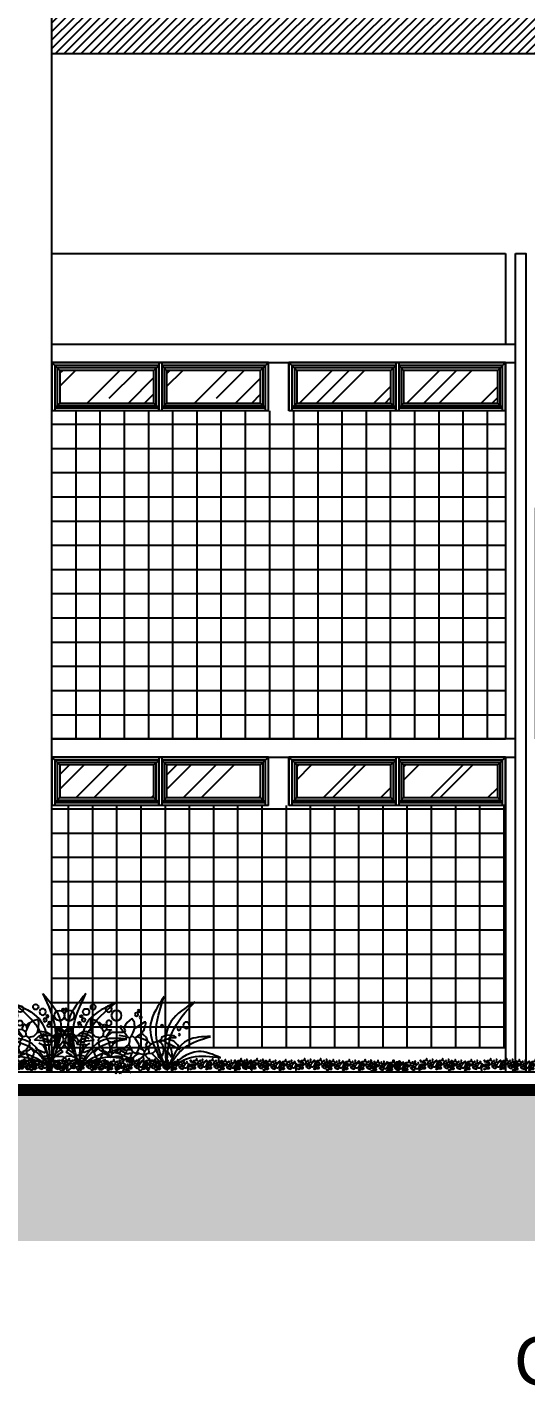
# Model space of a CAD drawing. Header units: metres. Extents: x 2440 to 5689, y 77 to 398.
# Drawn here: x 3788.23 to 3792.35, y 176.79 to 188.01 of the extents above; entities that cross this region are included whole.
import ezdxf

# ---------------------------------------------------------------- set-up
doc = ezdxf.new("R2010")
doc.units = ezdxf.units.M
doc.header["$LTSCALE"] = 7
doc.header["$MEASUREMENT"] = 0
for name, color, linetype in [('HACHURA', 251, 'Continuous'), ('HACHURA PISOS', 250, 'Continuous'), ('PENA 0.2', 2, 'Continuous'), ('PENA 01', 1, 'Continuous'), ('PENA 02', 2, 'Continuous'), ('PENA 03', 3, 'Continuous'), ('PENA 06', 6, 'Continuous'), ('VEG_PLANTAS', 94, 'Continuous'), ('VEGETACAO', 84, 'Continuous')]:
    doc.layers.add(name, color=color, linetype=linetype)
doc.layers.add('PENA 04', color=4, linetype='Continuous', lineweight=25)
doc.styles.add('Luana', font='arial.ttf')

# ---------------------------------------------------------------- blocks, each defined once
blk = doc.blocks.new('cacho6')
for centre, radius in [((-0.4162314897766209, 0.2422481668974825), 0.018353002582938), ((-0.3253869985356631, 0.2837365421311855), 0.0155581419045886), ((-0.2553069579882532, 0.2603993304662548), 0.0103822299248157), ((-0.1592713517848807, 0.3096667754603004), 0.0082006619767601), ((-0.0424712857318923, 0.2215039792806355), 0.0116054156875608), ((0.0146309651204746, 0.2526202607059105), 0.0183358022910445), ((0.1277052912489012, 0.2837365421309226), 0.0155581419045886), ((0.197785331796311, 0.2603993304659902), 0.0103822299248157), ((0.2938209379996834, 0.3096667754600357), 0.0082006619767601), ((0.4106210040526719, 0.2215039792803708), 0.0116054156875608), ((0.4677232549050388, 0.2526202607056458), 0.0183358022910445)]:
    blk.add_circle(centre, radius)
blk.add_arc((0.0368608000079434, 0.2422481668972178), 0.018353002582938, 202.9972204517854, 106.9767355820522)
for points, knots in [([(0, 0), (0.0168866115852637, 0.0129986778744744), (0.0487822139055965, 0.0389975826048446), (-0.0348721634708511, 0.0094002811660534), (-0.0423037393430548, 0.0945211168862947), (-0.0622960062190003, 0.0178862296488571), (-0.1764361591630603, 0.07331009418915), (-0.0405341420246117, 0.0710347041745649), (0.0784166213317121, 0.1167524509603481), (-0.0488515351239869, 0.0777765045061667), (0.0272239206148726, 0.2140740318109557), (-0.0667766707535122, 0.0680650442400808), (-0.0757106310377651, 0.2553915126321051), (-0.1038089232166186, 0.0707165699342998), (-0.1610390547265439, 0.2146285296095876), (0.0421737746973463, 0.2566836193728701), (-0.2970566023272596, 0.3037150450867507), (-0.125540831028971, 0.1125482674422749), (-0.2282824235411311, 0.2099274555710107), (-0.3212696669170469, 0.0939032807642519), (-0.1294788074087165, 0.1219606013547061), (-0.3501784961230925, -0.0046334894679667), (-0.3104480048872489, 0.1421474320336333), (-0.2526543876659986, 0.2297172060601529), (-0.4529463456651542, 0.2302710205234977), (-0.2719371325075599, 0.1279642726088586), (-0.4055539254846821, 0.0645002587488755), (-0.4478840796213321, 0.1295191552484312), (-0.4633377620424, 0.2183871557367745), (-0.5219578574532023, 0.1325064498414825), (-0.4277693066027127, 0.0909797677271431), (-0.4436301057888841, 0.0307177892529378), (-0.4530922897845642, 2.558e-13)], [0.0119653373187085, 0.0119653373187085, 0.0119653373187085, 0.0119653373187085, 0.0826093972063695, 0.1695586416530286, 0.2430435373258136, 0.2994075536037553, 0.4003944734615301, 0.5947086107148307, 0.690457771005494, 0.7856281890927757, 0.8915804121933081, 1.001822525838758, 1.123847518083621, 1.25155969898691, 1.356811214961988, 1.528140780572524, 1.78369963763388, 1.951889237564539, 2.052489614086571, 2.190103623799917, 2.31820733469182, 2.515510428153343, 2.701394114339793, 2.792269043503961, 2.948062415445121, 3.123128639304652, 3.249217463897882, 3.402203775967889, 3.477690971567545, 3.561629637085665, 3.701910996068317, 3.843182048075233, 3.843182048075233, 3.843182048075233, 3.843182048075233]), ([(0.4530922897845642, -2.647e-13), (0.4699789013698421, 0.0129986778742097), (0.5018745036901607, 0.0389975826045799), (0.4182201263137131, 0.0094002811657905), (0.4107885504415095, 0.0945211168860318), (0.3907962835655638, 0.0178862296485924), (0.2766561306215038, 0.0733100941888854), (0.4125581477599525, 0.0710347041743003), (0.5315089111162763, 0.1167524509600835), (0.4042407546605773, 0.07777650450590201), (0.4803162103994368, 0.2140740318106911), (0.3863156190310519, 0.0680650442398161), (0.3773816587467991, 0.2553915126318405), (0.3492833665679456, 0.0707165699340351), (0.2920532350580345, 0.2146285296093229), (0.4952660644819105, 0.2566836193726072), (0.1560356874573046, 0.3037150450864861), (0.3275514587555932, 0.112548267442012), (0.224809866243433, 0.209927455570746), (0.1318226228675172, 0.0939032807639873), (0.3236134823758476, 0.1219606013544414), (0.1029137936614717, -0.0046334894682314), (0.1426442848973153, 0.1421474320333687), (0.2004379021185656, 0.2297172060598882), (0.00014594411941, 0.230271020523233), (0.1811551572770185, 0.1279642726085939), (0.0475383642998821, 0.0645002587486108), (0.0052082101632323, 0.1295191552481665), (-0.0102454722578358, 0.2183871557365116), (-0.0502522251448454, 0.1597757161877062), (-0.0418230451557662, 0.1356404588979441), (-0.0368148217828122, 0.1280344641553253)], [0.0119653373187085, 0.0119653373187085, 0.0119653373187085, 0.0119653373187085, 0.0826093972063695, 0.1695586416530286, 0.2430435373258136, 0.2994075536037553, 0.4003944734615301, 0.5947086107148307, 0.690457771005494, 0.7856281890927757, 0.8915804121933081, 1.001822525838758, 1.123847518083621, 1.25155969898691, 1.356811214961988, 1.528140780572524, 1.78369963763388, 1.951889237564539, 2.052489614086571, 2.190103623799917, 2.31820733469182, 2.515510428153343, 2.701394114339793, 2.792269043503961, 2.948062415445121, 3.123128639304652, 3.249217463897882, 3.402203775967889, 3.477690971567545, 3.561629637085665, 3.606746477732273, 3.606746477732273, 3.606746477732273, 3.606746477732273]), ([(-0.0006372206962766, 0.0894061299759734), (0.0007318930238682, 0.0876653252858582), (0.0135092958937975, 0.0697082208195514), (0.0121825592891156, 0.0472412135392375), (0.0071939991802452, 0.0257806806731331)], [3.690803195293475, 3.690803195293475, 3.690803195293475, 3.690803195293475, 3.701910996068317, 3.803253898670838, 3.803253898670838, 3.803253898670838, 3.803253898670838])]:
    blk.add_open_spline(points, degree=3, knots=knots)
blk = doc.blocks.new('planta')
for p, q in [((-21.19632055955041, 22.70490795504384), (-20.41484937859599, 22.70490795504384)), ((-21.15038569525013, 22.05304002026363), (-21.19632055955041, 22.70490795504384)), ((-20.41484937859599, 22.70490795504384), (-15.53370315300626, 19.58105892264576)), ((-15.14296756252904, 19.38599867790941), (-14.87354355905031, 22.52273798175495)), ((-14.87354355905031, 22.52273798175495), (-13.34916705377275, 24.87121802570354)), ((-13.34916705377275, 24.87121802570354), (-10.92809776866222, 22.61667513317621)), ((-10.92809776866222, 22.61667513317621), (-9.852068873739654, 21.20759101221025)), ((4.943348568680921, 22.33485879715842), (6.647063629925072, 23.65000820758011)), ((6.647063629925072, 23.65000820758011), (9.1578009725804, 24.49545965651049)), ((9.1578009725804, 24.49545965651049), (9.426810026968793, 22.61667513317621)), ((9.426810026968793, 22.61667513317621), (9.2474714710022, 19.23486689657771)), ((-36.32019217486565, 15.40488191101435), (-37.89411848328343, 14.05580431026511)), ((-32.88617602007176, 15.85457444459744), (-36.32019217486565, 15.40488191101435)), ((-29.92108895051357, 14.61206065200071), (-32.88617602007176, 15.85457444459744)), ((-21.50906280718332, 14.25609047266272), (-19.80534774593917, 15.75911662680394)), ((-20.97104713928354, 20.92577223531546), (-21.15038569525013, 22.05304002026363)), ((-20.41525700505532, 19.97179451312298), (-20.97104713928354, 20.92577223531546)), ((-20.41525700505532, 19.97179451312298), (-19.82944652457973, 18.01870481209437)), ((-19.82944652457973, 18.01870481209437), (-18.46275311450719, 16.26128801592962)), ((-19.80534774593917, 15.75911662680394), (-18.46275311450719, 16.26128801592962)), ((-18.46275311450719, 16.26128801592962), (-16.51024922395906, 15.08966949585545)), ((-16.51024922395906, 15.08966949585545), (-16.51024922395906, 14.89457996059507)), ((-15.53370315300626, 19.58105892264576), (-15.14296756252904, 19.38599867790941)), ((-14.15618933518393, 17.07426603722564), (-15.14296756252904, 19.38599867790941)), ((-12.99537657759753, 14.89457996059507), (-14.15618933518393, 17.07426603722564)), ((-9.284855435142166, 17.23781944162042), (-10.84720954569355, 15.08966949585545)), ((-10.84720954569355, 15.08966949585545), (-10.65213465569518, 14.6995050705967)), ((-10.65213465569518, 14.6995050705967), (-6.355805473641232, 15.48040508633267)), ((-9.852068873739654, 21.20759101221025), (-9.089780545143796, 19.58105892264576)), ((-9.089780545143796, 19.58105892264576), (-9.67559102561938, 18.01870481209437)), ((-9.67559102561938, 18.01870481209437), (-9.284855435142166, 17.23781944162042)), ((-9.284855435142166, 17.23781944162042), (-9.089780545143796, 17.23781944162042)), ((-9.089780545143796, 19.58105892264576), (-7.332349103717035, 20.75267988359694)), ((-6.746541064118449, 20.16688404838336), (-9.089780545143796, 17.23781944162042)), ((-9.089780545143796, 17.23781944162042), (-8.894705655145426, 17.23781944162042)), ((-2.568015928811136, 17.23781944162042), (-8.894705655145426, 17.23781944162042)), ((-7.332349103717035, 20.75267988359694), (-6.746541064118449, 20.16688404838336)), ((0.4782522689559587, 14.6995050705967), (-2.568001283549125, 17.23781455986641)), ((-1.864987212069387, 18.60452749695497), (-2.450795251667972, 18.80017599304881)), ((0.4782522689559587, 18.80017599304881), (-1.864987212069387, 18.60452749695497)), ((-1.864987212069387, 18.60452749695497), (0.8098576140601708, 14.59427398128727)), ((1.454812985170775, 21.72923815893475), (0.4782522689559587, 19.58105892264576)), ((0.4782522689559587, 19.58105892264576), (0.4782522689559587, 18.80017599304881)), ((0.4782522689559587, 18.80017599304881), (2.235695914767729, 17.4329089768808)), ((2.626431505244946, 15.08966949585545), (0.8098649366911768, 14.59427886304127)), ((2.626431505244946, 20.94776697798031), (1.454812985170775, 21.72923815893475)), ((3.212241985720532, 19.19032333216855), (2.235695914767729, 17.4329089768808)), ((2.235695914767729, 17.4329089768808), (2.626431505244946, 15.08966949585545)), ((2.626431505244946, 20.94776697798031), (4.188788056673335, 22.31503399414833)), ((2.626431505244946, 20.94776697798031), (2.821506395243317, 19.58105892264576)), ((3.993127356194488, 14.30876948011948), (2.626431505244946, 15.08966949585545)), ((2.821506395243317, 19.58105892264576), (3.212241985720532, 19.19032333216855)), ((3.212241985720532, 19.19032333216855), (4.943348568680921, 22.33485879715842)), ((4.188788056673335, 22.31503399414833), (4.969670986270293, 22.31503399414833)), ((8.679618522630191, 16.8470838511432), (6.727102427697051, 14.89457996059507)), ((7.29108414514392, 12.79522070522272), (9.634797156307647, 15.1256943995277)), ((9.2474714710022, 19.23486689657771), (8.679618522630191, 16.8470838511432)), ((11.41359359413275, 17.62855503209763), (8.679618522630191, 16.8470838511432)), ((8.679618522630191, 16.8470838511432), (8.679618522630191, 17.04275919688406)), ((9.634797156307647, 15.1256943995277), (12.25657975729112, 16.33254697912548)), ((11.41359359413275, 17.62855503209763), (13.82060098683487, 17.26214522182217)), ((12.19447896460671, 15.08966949585545), (11.60865627974611, 14.89457996059507)), ((16.29513524179681, 15.48040508633267), (12.19447896460671, 15.08966949585545)), ((12.25657975729112, 16.33254697912548), (13.48802173180687, 16.20769856135112)), ((13.82060098683487, 17.26214522182217), (15.70365216316861, 16.134874995997)), ((15.70365216316861, 16.134874995997), (16.29513524179681, 15.48040508633267)), ((16.29513524179681, 15.48040508633267), (16.8809579266574, 15.28531555107229)), ((19.14016045338152, 16.35005538986069), (17.38271680756975, 14.98275908316866)), ((17.38271680756975, 14.98275908316866), (17.38271680756975, 14.00680126357333)), ((22.06919576962045, 16.54513027985906), (19.14016045338152, 16.35005538986069)), ((20.73117534169018, 19.43843603854297), (19.33580650859836, 19.08344221000577)), ((19.33580650859836, 19.08344221000577), (22.06919576962045, 16.93586587033628)), ((22.34522234538954, 19.06268011022692), (20.73117534169018, 19.43843603854297)), ((22.06919576962045, 16.93586587033628), (22.06919576962045, 16.54513027985906)), ((22.06919576962045, 16.54513027985906), (22.85066695057488, 15.37349467364587)), ((23.43648963543547, 17.9118236899316), (22.34522234538954, 19.06268011022692)), ((22.85066695057488, 15.37349467364587), (22.65501845448104, 14.78768419317029)), ((24.21737500590944, 15.76423026412309), (22.85066695057488, 15.37349467364587)), ((24.02228547064905, 17.13093831945764), (23.43648963543547, 17.9118236899316)), ((24.99825793550639, 17.9118236899316), (24.02228547064905, 17.13093831945764)), ((24.02228547064905, 17.13093831945764), (24.21737500590944, 15.76423026412309)), ((24.21737500590944, 15.76423026412309), (27.34149985740873, 15.76423026412309)), ((25.93198858296742, 18.87480092563039), (24.99825793550639, 17.9118236899316)), ((27.008019918767, 18.96874051792866), (25.93198858296742, 18.87480092563039)), ((28.12299788801019, 18.49770251496324), (27.008019918767, 18.96874051792866)), ((28.12299788801019, 18.49770251496324), (27.14641032214836, 16.15439468938185)), ((27.14641032214836, 16.15439468938185), (27.34149985740873, 15.76423026412309)), ((29.60842531896713, 14.9293575761193), (27.34149985740873, 15.76423026412309)), ((-34.08456119734966, 10.79391147901997), (-39.89048249268017, 7.774942049643034)), ((-38.5753770180445, 10.40317588854275), (-39.89048249268017, 7.774942049643034)), ((-38.60953709168724, 10.30836734403178), (-36.4632763847218, 12.25703417593279)), ((-37.83211532567909, 14.11369459012111), (-33.88890049687081, 14.11369459012111)), ((-36.4632763847218, 12.25703417593279), (-33.10801512639686, 13.33222585004368)), ((-35.03243672703719, 7.6102121425333), (-35.46168691572867, 5.361747033740894)), ((-33.69382560687244, 10.40317588854275), (-35.03243672703719, 7.6102121425333)), ((-33.69382560687244, 10.40317588854275), (-34.08456119734966, 10.79391147901997)), ((-33.88890049687081, 14.11369459012111), (-33.10801512639686, 13.33222585004368)), ((-30.95985053536988, 12.55134047956973), (-33.69382560687244, 10.40317588854275)), ((-33.45851285949641, 6.111235403338362), (-30.8829995229625, 7.910005537670683)), ((-33.10801512639686, 13.33222585004368), (-31.54566101584547, 13.13715096004531)), ((-31.54566101584547, 13.13715096004531), (-30.95985053536988, 12.55134047956973)), ((-30.95985053536988, 12.55134047956973), (-29.98389027489756, 12.55134047956973)), ((-30.8829995229625, 7.910005537670683), (-30.56270520188547, 9.859485181613358)), ((-30.8829995229625, 7.910005537670683), (-30.73991775398333, 5.961338705769668)), ((-30.56270520188547, 9.859485181613358), (-29.23560037590806, 11.81341942608465)), ((-29.59315468442034, 13.13715096004531), (-29.98389027489756, 12.55134047956973)), ((-29.20241909394312, 11.77045510909577), (-29.98389027489756, 12.55134047956973)), ((-29.92107430525156, 14.6120460067387), (-29.59315468442034, 13.13715096004531)), ((-28.33890759607509, 12.30190237698322), (-29.63014373450838, 13.20371855764336)), ((-28.20940442585795, 12.26695878182285), (-29.20241909394312, 11.77045510909577)), ((-28.55265763601562, 3.156961418898952), (-27.05482810901162, 7.864861517519033)), ((-25.97164256271924, 11.66311754293362), (-28.33890759607509, 12.30190237698322)), ((-27.05482810901162, 7.864861517519033), (-24.90666351798464, 5.716682281230046)), ((-24.90666351798464, 11.18464706949718), (-25.97164256271924, 11.66311754293362)), ((-23.93011744703183, 10.59883658902159), (-24.90666351798464, 11.18464706949718)), ((-22.17268600560508, 12.35626558957136), (-23.93011744703183, 10.59883658902159)), ((-23.93011744703183, 10.59883658902159), (-22.95415718655951, 9.427215628070423)), ((-21.39180307600813, 9.427215628070423), (-22.95415718655951, 9.427215628070423)), ((-22.95415718655951, 9.427215628070423), (-22.56342159608229, 8.25559710799625)), ((-22.56342159608229, 8.25559710799625), (-22.75849648608067, 5.716682281230046)), ((-21.86773991911651, 8.15004626379956), (-22.56342159608229, 8.25559710799625)), ((-22.17268600560508, 12.16060488909251), (-21.50906280718332, 14.25609047266272)), ((-22.17268600560508, 12.35626558957136), (-22.17268600560508, 12.16060488909251)), ((-22.17268600560508, 12.16060488909251), (-21.00106748553091, 10.01302610854601)), ((-21.00106748553091, 12.94207607004694), (-21.97761355648372, 12.55134047956973)), ((-21.06071763770533, 7.586411150886974), (-21.86773991911651, 8.15004626379956)), ((-21.00106748553091, 10.01302610854601), (-21.39180307600813, 9.427215628070423)), ((-20.41525700505532, 6.693225911305847), (-21.06071763770533, 7.586411150886974)), ((-16.51024922395906, 14.89457996059507), (-21.00106748553091, 12.94207607004694)), ((-17.48620704355439, 8.64574444711599), (-19.63437407545836, 7.474125927041818)), ((-17.09605970443465, 10.79391147901997), (-17.48620704355439, 8.64574444711599)), ((-17.48620704355439, 8.64574444711599), (-16.11951363348184, 6.302490320828632)), ((-15.14296756252904, 13.91803388964226), (-17.09605970443465, 10.79391147901997)), ((-16.51024922395906, 14.89457996059507), (-15.14296756252904, 13.91803388964226)), ((-15.14296756252904, 13.91803388964226), (-14.33552789115053, 14.63184884185577)), ((-14.33552789115053, 14.63184884185577), (-12.99537657759753, 14.89457996059507)), ((-12.79971343624168, 8.45067199799462), (-13.1904490267189, 7.474125927041818)), ((-12.99537657759753, 14.89457996059507), (-12.2139053966431, 14.11369459012111)), ((-12.40956609712194, 9.036480037593208), (-12.79971343624168, 8.45067199799462)), ((-11.82375561664636, 10.40317588854275), (-12.40956609712194, 9.036480037593208)), ((-11.82375561664636, 14.50384437011785), (-12.2139053966431, 14.11369459012111)), ((-12.2139053966431, 14.11369459012111), (-12.2139053966431, 12.16060488909251)), ((-12.2139053966431, 12.16060488909251), (-11.82375561664636, 10.79391147901997)), ((-10.84720954569355, 14.50384437011785), (-11.82375561664636, 14.50384437011785)), ((-11.82375561664636, 10.79391147901997), (-11.82375561664636, 10.40317588854275)), ((-11.82375561664636, 10.40317588854275), (-8.69904495466658, 8.25559710799625)), ((-10.65213465569518, 14.6995050705967), (-10.84720954569355, 14.50384437011785)), ((-10.30041404321764, 13.88033454434666), (-10.84720954569355, 14.50384437011785)), ((-8.894705655145426, 8.059936407517405), (-10.45647395521634, 7.083961501783065)), ((-8.955376093906676, 13.12882024683755), (-10.30041404321764, 13.88033454434666)), ((-7.527423993715405, 12.94207607004694), (-8.955376093906676, 13.12882024683755)), ((-8.69904495466658, 8.25559710799625), (-8.894705655145426, 8.059936407517405)), ((-8.894705655145426, 8.059936407517405), (-8.69904495466658, 7.083961501783065)), ((-8.69904495466658, 8.25559710799625), (-7.527423993715405, 7.864861517519033)), ((-7.527423993715405, 12.94207607004694), (-5.379845213168905, 12.16060488909251)), ((-7.527423993715405, 7.864861517519033), (-7.137276654595666, 7.279036391781435)), ((-7.527423993715405, 7.864861517519033), (-6.746541064118449, 7.864861517519033)), ((-6.746541064118449, 7.864861517519033), (-7.137276654595666, 7.279036391781435)), ((-6.746541064118449, 7.864861517519033), (-5.965655693644492, 7.669771982258652)), ((-5.965655693644492, 7.669771982258652), (-4.012565992615887, 7.083961501783065)), ((-5.965655693644492, 7.669771982258652), (-5.184184512690058, 6.498151021307478)), ((-5.379845213168905, 12.16060488909251), (-4.403301583093103, 12.55134047956973)), ((-5.379845213168905, 12.16060488909251), (-4.208226693094733, 11.37971951861855)), ((-4.403301583093103, 12.55134047956973), (-3.622416212619146, 12.16060488909251)), ((-4.208226693094733, 11.37971951861855), (-3.817491102617517, 11.37971951861855)), ((-3.622416212619146, 12.16060488909251), (-3.817491102617517, 11.37971951861855)), ((-3.817491102617517, 11.37971951861855), (-3.036605732143559, 10.79391147901997)), ((-1.864987212069387, 11.96552999909414), (-3.036605732143559, 10.79391147901997)), ((-3.036605732143559, 10.79391147901997), (-2.645870141666342, 9.817365408067163)), ((-2.255134551189125, 7.864861517519033), (-2.840945031664712, 7.279036391781435)), ((-2.645870141666342, 9.817365408067163), (-2.060059661190755, 9.036480037593208)), ((-2.060059661190755, 9.036480037593208), (-2.255134551189125, 7.864861517519033)), ((-2.060059661190755, 9.036480037593208), (-1.474251621592171, 9.036480037593208)), ((-0.8884411411165836, 11.96552999909414), (-1.864987212069387, 11.96552999909414)), ((-0.8851483980409105, 10.49852386687116), (-1.474251621592171, 9.036480037593208)), ((-1.474251621592171, 9.036480037593208), (-1.2791767315938, 6.888300801304219)), ((0.08810492983621998, 13.13715096004531), (-0.8884411411165836, 11.96552999909414)), ((-0.8884411411165836, 11.96552999909414), (-0.8851483980409105, 10.49852386687116)), ((0.2831773789575882, 13.33222585004368), (0.08810492983621998, 13.13715096004531)), ((0.4782522689559587, 14.50384437011785), (0.2831773789575882, 13.33222585004368)), ((0.4782522689559587, 14.50384437011785), (0.4782522689559587, 14.6995050705967)), ((2.821506395243317, 8.059936407517405), (2.431356615246576, 7.083961501783065)), ((2.821506395243317, 8.25559710799625), (2.821506395243317, 8.059936407517405)), ((3.212241985720532, 8.25559710799625), (2.821506395243317, 8.059936407517405)), ((3.993127356194488, 9.231554927591576), (3.212241985720532, 8.25559710799625)), ((6.727102427697051, 14.89457996059507), (3.993127356194488, 14.30876948011948)), ((3.993127356194488, 14.30876948011948), (4.969670986270293, 13.13715096004531)), ((4.578935395793076, 10.01302610854601), (3.993127356194488, 9.427215628070423)), ((3.993127356194488, 9.427215628070423), (3.993127356194488, 9.231554927591576)), ((5.164745876268661, 8.25559710799625), (4.188788056673335, 7.279036391781435)), ((4.578935395793076, 10.01302610854601), (4.969670986270293, 13.13715096004531)), ((4.578935395793076, 10.01302610854601), (4.578935395793076, 9.427215628070423)), ((4.578935395793076, 9.427215628070423), (5.164745876268661, 8.25559710799625)), ((5.164745876268661, 8.25559710799625), (7.117838018174269, 6.302490320828632)), ((11.81961639727338, 12.54552875142801), (7.29108414514392, 12.79522070522272)), ((8.484531428246811, 7.864861517519033), (7.898720947771224, 8.64574444711599)), ((8.484531428246811, 7.864861517519033), (7.898720947771224, 6.302490320828632)), ((8.484531428246811, 7.864861517519033), (13.1710103902975, 5.912342981708893)), ((11.80432918460997, 10.01302610854601), (9.656149948320982, 11.18464706949718)), ((11.21850649974937, 14.30876948011948), (10.0468855387982, 13.7229614405209)), ((11.60865627974611, 14.89457996059507), (11.21850649974937, 14.30876948011948)), ((11.21850649974937, 14.30876948011948), (12.78027479982029, 13.7229614405209)), ((11.80432918460997, 10.01302610854601), (11.99939187022333, 10.20810099854438)), ((11.80432918460997, 10.01302610854601), (13.56174598077472, 7.083961501783065)), ((15.15642950721735, 11.54675361361816), (11.81961639727338, 12.54552875142801)), ((11.99939187022333, 10.20810099854438), (15.12351428084563, 10.20810099854438)), ((12.78027479982029, 13.7229614405209), (15.31918962658649, 12.7464153695681)), ((15.12351428084563, 10.20810099854438), (16.8809579266574, 10.40317588854275)), ((15.31918962658649, 12.7464153695681), (16.49081058753766, 11.77045510909577)), ((16.8809579266574, 10.40317588854275), (16.49081058753766, 11.77045510909577)), ((19.83448500273421, 14.64753879922451), (17.38271680756975, 14.00680126357333)), ((19.65514644676761, 12.29906119615291), (19.11713077886783, 10.04451830362558)), ((19.11713077886783, 10.04451830362558), (19.14016045338152, 8.343776230569837)), ((19.14016045338152, 8.343776230569837), (19.53089604385874, 7.953040640092622)), ((19.53089604385874, 7.953040640092622), (19.33580650859836, 7.757965750094252)), ((20.3117789734557, 8.538851120568207), (19.53089604385874, 7.953040640092622)), ((21.28809560197032, 14.59253119510785), (19.65514644676761, 12.29906119615291)), ((21.28813221512534, 14.59267276597397), (19.83448500273421, 14.64753879922451)), ((23.24081428969462, 12.44444471214494), (20.3117789734557, 8.538851120568207)), ((22.65501845448104, 14.78768419317029), (21.28831039914649, 14.59261174404892)), ((22.65501845448104, 14.78768419317029), (23.24081428969462, 13.42099078309775)), ((23.24081428969462, 13.42099078309775), (23.04575404495826, 12.83518030262216)), ((23.04575404495826, 12.83518030262216), (23.24081428969462, 12.44444471214494)), ((23.24089239775868, 12.44429825952482), (23.6005922371557, 10.60815341653816)), ((23.6005922371557, 10.60815341653816), (25.77934101701751, 7.562571105208621)), ((25.77972911646081, 7.56289086009588), (26.56061448693478, 8.538851120568207)), ((26.56061448693478, 8.538851120568207), (27.1873584747336, 10.79603260113469)), ((27.14641032214836, 13.81114300397149), (26.75567473167113, 13.42099078309775)), ((27.1873584747336, 10.79603260113469), (26.75567473167113, 13.42099078309775)), ((27.14641032214836, 13.81131142448463), (29.24974820703394, 12.95663346048676)), ((29.24974820703394, 12.95663346048676), (31.05203076337211, 11.27282619207077)), ((30.86379521073329, 13.8960245017154), (29.60842531896713, 14.9293575761193)), ((31.63782659858568, 12.05370912166773), (30.86379521073329, 13.8960245017154)), ((31.05203076337211, 11.27282619207077), (31.63782659858568, 12.05370912166773)), ((-35.46168691572867, 5.361747033740894), (-35.31860514674951, 3.263183504271187)), ((-35.31860514674951, 3.263183504271187), (-33.45851285949641, 6.111235403338362)), ((-30.73991775398333, 5.961338705769668), (-30.02449670470252, 4.012669432991652)), ((-30.02449670470252, 4.012669432991652), (-28.73674125687407, 3.113284365825494)), ((-29.23014745668564, 0.807404948192477), (-23.5399676670351, 1.811672059256786)), ((-24.51592792750743, 5.521607391231674), (-29.23014501580864, 0.8074073890694793)), ((-24.90666351798464, 5.716682281230046), (-24.51592792750743, 5.521607391231674)), ((-22.75849648608067, 5.716682281230046), (-24.51592792750743, 5.521607391231674)), ((-23.77324228211448, -0.2530194200564218), (-23.34430696655625, 1.61601135877794)), ((-23.5399676670351, 1.811672059256786), (-23.34430696655625, 1.61601135877794)), ((-20.61091770553417, 4.740722020757719), (-23.34430696655625, 1.61601135877794)), ((-22.75849648608067, 5.716682281230046), (-20.61091770553417, 4.740722020757719)), ((-20.61091770553417, 4.740722020757719), (-20.22018211505695, 4.740722020757719)), ((-19.63437407545836, 7.474125927041818), (-20.41525700505532, 6.693225911305847)), ((-20.41525700505532, 6.693225911305847), (-20.02510966593558, 4.935796910756089)), ((-20.02510966593558, 4.935796910756089), (-20.22018211505695, 4.740722020757719)), ((-20.22018211505695, 4.740722020757719), (-19.63437407545836, 3.959250839803286)), ((-20.02510966593558, 0.05424305870702639), (-20.22018211505695, -0.336492531770189)), ((-17.68186774403323, 5.521607391231674), (-20.02510966593558, 4.935796910756089)), ((-19.63437407545836, 3.959250839803286), (-20.02510966593558, 0.05424305870702639)), ((-20.02510966593558, 0.05424305870702639), (-19.43670697408389, -0.9868959403492157)), ((-19.63437407545836, 3.959250839803286), (-17.68186774403323, 2.397482539732374)), ((-16.11951363348184, 6.302490320828632), (-17.68186774403323, 5.521607391231674)), ((-17.68186774403323, 5.521607391231674), (-16.31458852348021, 4.935796910756089)), ((-17.68186774403323, 2.397482539732374), (-17.68186774403323, 2.201821839253527)), ((-17.68186774403323, 2.397482539732374), (-16.76806929817037, 1.73892904284373)), ((-17.68186774403323, 1.42093646877957), (-17.68186774403323, 2.201821839253527)), ((-17.16836336298735, 0.4808546593593692), (-17.68186774403323, 1.42093646877957)), ((-16.93485686459277, -1.056788012423957), (-17.16836336298735, 0.4808546593593692)), ((-16.76806929817037, 1.73892904284373), (-14.7332321854684, 0.9351604504761952)), ((-16.31458852348021, 4.935796910756089), (-15.92443874348347, 4.935796910756089)), ((-16.11951363348184, 6.302490320828632), (-15.53370315300626, 5.716682281230046)), ((-15.53370315300626, 5.716682281230046), (-15.92443874348347, 4.935796910756089)), ((-15.92443874348347, 4.935796910756089), (-13.58118461719612, 2.98329302020796)), ((-14.16700974293372, 6.302490320828632), (-15.53370315300626, 5.716682281230046)), ((-14.7332321854684, 0.9351604504761952), (-12.60464098712031, 0.6400535391826145)), ((-13.1904490267189, 7.474125927041818), (-14.16700974293372, 6.302490320828632)), ((-14.16700974293372, 6.302490320828632), (-13.1904490267189, 5.521607391231674)), ((-13.58118461719612, 2.98329302020796), (-13.1904490267189, 2.98329302020796)), ((-13.1904490267189, 7.474125927041818), (-11.43302002616914, 7.474125927041818)), ((-12.60464098712031, 5.912342981708893), (-13.1904490267189, 5.521607391231674)), ((-13.1904490267189, 5.521607391231674), (-12.40956609712194, 3.373440359327699)), ((-12.40956609712194, 3.373440359327699), (-13.1904490267189, 2.98329302020796)), ((-13.1904490267189, 2.98329302020796), (-12.79971343624168, 2.006746949255156)), ((-12.79971343624168, 2.006746949255156), (-12.40956609712194, 1.225864019658201)), ((-12.79971343624168, 0.6400535391826145), (-12.60464098712031, 0.6400535391826145)), ((-11.04228443569193, 5.326532501233304), (-12.60464098712031, 5.912342981708893)), ((-12.40956609712194, 1.225864019658201), (-12.60464098712031, 0.6400535391826145)), ((-12.60464098712031, 0.6400535391826145), (-12.40956609712194, 0.2493179487053969)), ((-10.43005146166988, 2.787322328349862), (-12.40956609712194, 3.373440359327699)), ((-11.43302002616914, 7.474125927041818), (-10.45647395521634, 7.083961501783065)), ((-10.0663241752196, 5.716682281230046), (-11.04228443569193, 5.326532501233304)), ((-10.45647395521634, 7.083961501783065), (-10.26139906521797, 6.107417871707263)), ((-9.629460891158931, 2.263124465158294), (-10.43005146166988, 2.787322328349862)), ((-10.26139906521797, 6.107417871707263), (-10.0663241752196, 5.716682281230046)), ((-8.503970064668206, 6.693225911305847), (-10.0663241752196, 5.716682281230046)), ((-10.0663241752196, 5.716682281230046), (-10.0663241752196, 5.521607391231674)), ((-10.0663241752196, 5.521607391231674), (-8.308895174669836, 3.959250839803286)), ((-8.69904495466658, 1.225864019658201), (-9.629460891158931, 2.263124465158294)), ((-8.69904495466658, 7.083961501783065), (-8.503970064668206, 6.693225911305847)), ((-8.113234474190989, 1.030200878302353), (-8.69904495466658, 1.225864019658201)), ((-8.308895174669836, 6.498151021307478), (-8.503970064668206, 6.693225911305847)), ((-7.137276654595666, 7.279036391781435), (-8.308895174669836, 6.498151021307478)), ((-6.551466174120079, 5.716682281230046), (-8.308895174669836, 3.959250839803286)), ((-8.308895174669836, 3.959250839803286), (-8.113234474190989, 3.373440359327699)), ((-6.460453193347189, 4.080340306994592), (-8.128353266341268, 3.416358299653543)), ((-8.113234474190989, 3.373440359327699), (-7.72308469419425, 1.42093646877957)), ((-7.72308469419425, 1.42093646877957), (-8.113234474190989, 1.030200878302353)), ((-7.137276654595666, 7.279036391781435), (-7.137276654595666, 7.083961501783065)), ((-7.137276654595666, 7.083961501783065), (-6.551466174120079, 5.716682281230046)), ((-5.184184512690058, 6.498151021307478), (-6.551466174120079, 5.716682281230046)), ((-5.574920103167273, 4.154911540282131), (-6.460453193347189, 4.080340306994592)), ((-1.669326511590541, 3.569103500683546), (-5.574920103167273, 4.154911540282131)), ((-5.184184512690058, 6.498151021307478), (-4.208226693094733, 6.498151021307478)), ((-4.012565992615887, 7.083961501783065), (-4.208226693094733, 6.498151021307478)), ((-4.208226693094733, 6.498151021307478), (-3.036605732143559, 5.716682281230046)), ((-2.840945031664712, 7.279036391781435), (-4.012565992615887, 7.083961501783065)), ((-3.036605732143559, 5.716682281230046), (-2.450795251667972, 5.521607391231674)), ((-2.840945031664712, 7.279036391781435), (-2.060059661190755, 6.107417871707263)), ((-2.060059661190755, 6.107417871707263), (-2.450795251667972, 5.521607391231674)), ((-2.450795251667972, 5.521607391231674), (-1.669326511590541, 3.569103500683546)), ((-1.2791767315938, 6.888300801304219), (-2.060059661190755, 6.107417871707263)), ((-1.669326511590541, 3.569103500683546), (-1.2791767315938, 3.373440359327699)), ((-1.2791767315938, 6.888300801304219), (-0.1075557706426262, 6.107417871707263)), ((-0.1075557706426262, 5.912342981708893), (-1.2791767315938, 3.373440359327699)), ((-1.2791767315938, 3.373440359327699), (0.2984841186370155, 4.693083424310044)), ((1.064077394693557, 6.693225911305847), (-0.1075557706426262, 5.912342981708893)), ((-0.1075557706426262, 6.107417871707263), (-0.1075557706426262, 5.912342981708893)), ((0.2984841186370155, 4.693083424310044), (1.733192566369774, 5.331870699236639)), ((1.804927500581012, 2.100361904912157), (0.868987859433175, 2.006746949255156)), ((0.868987859433175, 2.006746949255156), (1.84554857564799, 0.05424305870702639)), ((2.431356615246576, 7.083961501783065), (1.064077394693557, 6.693225911305847)), ((1.84554857564799, 0.05424305870702639), (1.649887875169144, -0.336492531770189)), ((1.733192566369774, 5.331870699236639), (2.821506395243317, 5.521607391231674)), ((2.701620280413987, 1.724605976596101), (1.804927500581012, 2.100361904912157)), ((2.431356615246576, 7.083961501783065), (2.821506395243317, 6.888300801304219)), ((3.407316875718904, 0.8351284291809842), (2.701620280413987, 1.724605976596101)), ((3.60297757619775, 6.888300801304219), (2.821506395243317, 6.888300801304219)), ((2.821506395243317, 6.888300801304219), (2.821506395243317, 5.521607391231674)), ((2.821506395243317, 5.521607391231674), (4.383860505794705, 1.811672059256786)), ((4.383860505794705, 1.811672059256786), (3.407316875718904, 0.8351284291809842)), ((4.188788056673335, 7.279036391781435), (3.60297757619775, 6.888300801304219)), ((5.360406576747508, 2.006746949255156), (4.383860505794705, 1.811672059256786)), ((5.164745876268661, 0.05424305870702639), (6.073181715358172, 0.409459007051407)), ((5.946217057223095, -0.5315674217685595), (5.164745876268661, 0.05424305870702639)), ((5.360406576747508, 2.006746949255156), (6.109047962025288, 3.227632130737324)), ((5.360406576747508, 2.006746949255156), (7.117838018174269, 1.225864019658201)), ((6.073181715358172, 0.409459007051407), (6.75466725168043, 0.785214935367462)), ((6.109047962025288, 3.227632130737324), (6.969872054314146, 5.181566375208615)), ((6.75466725168043, 0.785214935367462), (7.117838018174269, 1.225864019658201)), ((6.969872054314146, 5.181566375208615), (7.117838018174269, 6.302490320828632)), ((7.898720947771224, 6.302490320828632), (7.117838018174269, 6.302490320828632)), ((11.39953170172434, 2.607634726971984), (12.83423770858009, 4.016723729691945)), ((13.56174598077472, 2.98329302020796), (11.39953170172434, 2.607634726971984)), ((12.83423770858009, 4.016723729691945), (15.90498546180006, 4.545061320278873)), ((13.1710103902975, 5.912342981708893), (13.56174598077472, 7.083961501783065)), ((13.56174598077472, 2.98329302020796), (15.51424987132285, 2.787632319729115)), ((14.14756866563532, 0.8351284291809842), (13.73093048841307, -0.4923571736087271)), ((15.90498546180006, 2.201821839253527), (14.14756866563532, 0.8351284291809842)), ((15.51424987132285, 2.787632319729115), (15.90498546180006, 2.201821839253527)), ((17.27169351713462, 4.545061320278873), (15.90498546180006, 4.545061320278873)), ((17.27169351713462, 2.397482539732374), (15.90498546180006, 2.201821839253527)), ((17.27169351713462, 4.740722020757719), (17.46675376187098, 4.740722020757719)), ((17.27169351713462, 4.740722020757719), (17.27169351713462, 4.545061320278873)), ((17.46675376187098, 4.740722020757719), (17.27169351713462, 4.545061320278873)), ((17.27169351713462, 4.545061320278873), (17.27169351713462, 4.349986430280501)), ((17.27169351713462, 4.349986430280501), (17.8574893523482, 3.373440359327699)), ((17.8574893523482, 3.373440359327699), (17.27169351713462, 2.397482539732374)), ((17.27169351713462, 2.397482539732374), (17.66242910761184, 1.811672059256786)), ((17.46675376187098, 4.740722020757719), (17.66242910761184, 4.740722020757719)), ((21.56743688870809, 7.474125927041818), (17.66242910761184, 4.740722020757719)), ((17.66242910761184, 1.811672059256786), (19.80999324289633, 1.42093646877957)), ((17.66242910761184, 1.811672059256786), (18.05257888760858, -1.117375461367145)), ((19.41984590377659, 3.959250839803286), (17.8574893523482, 3.373440359327699)), ((19.80999324289633, 4.545061320278873), (19.41984590377659, 3.959250839803286)), ((19.41984590377659, 3.959250839803286), (22.73905784965927, 3.764175949804915)), ((22.9347039048761, 6.498151021307478), (19.80999324289633, 4.545061320278873)), ((20.78655395911114, 1.61601135877794), (19.80999324289633, 1.42093646877957)), ((19.80999324289633, 1.42093646877957), (22.73905784965927, -2.679732012795535)), ((24.69214755068787, 1.225864019658201), (20.78655395911114, 1.61601135877794)), ((21.56743688870809, 7.474125927041818), (22.9347039048761, 6.498151021307478)), ((22.73905784965927, 3.764175949804915), (25.08229733068462, 2.006746949255156)), ((25.08229733068462, 2.006746949255156), (24.69214755068787, 1.225864019658201)), ((-23.3729457764205, -2.41970050402043), (-23.77324228211448, -0.2530194200564218)), ((-22.45091669330696, -3.78387981078093), (-23.3729457764205, -2.41970050402043)), ((-20.22018211505695, -0.336492531770189), (-22.45091669330696, -3.78387981078093)), ((-19.43670697408389, -0.9868959403492157), (-19.10312695948508, -2.244967882956574)), ((-19.10312695948508, -2.244967882956574), (-19.04856359498278, -3.070467603272751)), ((-18.07213224524907, -4.241949434234813), (-19.04856359498278, -3.070467603272751)), ((-18.07213224524907, -4.241949434234813), (-17.26843687919159, -3.013790439286739)), ((-17.26843687919159, -3.013790439286739), (-16.93485686459277, -1.056788012423957)), ((-12.01883050664473, -4.242088564223925), (-12.79971343624168, -5.218046383819251)), ((-10.65213465569518, -2.874806902793906), (-12.01883050664473, -4.046425422868077)), ((-12.01883050664473, -4.242088564223925), (-10.86370743334995, -3.782610554739901)), ((-12.01883050664473, -4.046425422868077), (-12.01883050664473, -4.242088564223925)), ((-10.86370743334995, -3.782610554739901), (-9.429313858750444, -3.572931897638674)), ((-10.0663241752196, -2.288996422318318), (-10.65213465569518, -2.874806902793906)), ((-9.870663474740752, -1.898846642321578), (-10.0663241752196, -2.093921532319948)), ((-10.0663241752196, -2.093921532319948), (-10.0663241752196, -2.288996422318318)), ((-9.870663474740752, -1.898846642321578), (-9.480516135621013, -1.508111051844362)), ((-9.480516135621013, -1.508111051844362), (-8.52864733115824, -1.755716055802378)), ((-9.429313858750444, -3.572931897638674), (-8.503970064668206, -3.460617383269492)), ((-8.503970064668206, -3.460617383269492), (-8.69904495466658, -4.632235903343664)), ((-8.69904495466658, -4.632235903343664), (-8.69904495466658, -4.82789660382251)), ((-8.69904495466658, -4.82789660382251), (-7.332349103717035, -5.022971493820881)), ((-8.52864733115824, -1.755716055802378), (-7.761413785756369, -1.51109136266378)), ((-7.761413785756369, -1.51109136266378), (-7.332349103717035, -1.117375461367145)), ((-7.332349103717035, -1.117375461367145), (-6.355805473641232, -1.117375461367145)), ((-7.332349103717035, -5.022971493820881), (-6.941613513239816, -5.608781974296468)), ((-6.941613513239816, -5.608781974296468), (-6.560526709551435, -5.040682497347259)), ((-6.560526709551435, -5.040682497347259), (-5.893369121230806, -4.831003840246034)), ((-6.355805473641232, -1.117375461367145), (-6.355805473641232, -2.093921532319948)), ((-6.355805473641232, -2.093921532319948), (-4.79403717357032, -2.288996422318318)), ((-5.893369121230806, -4.831003840246034), (-5.092776109842849, -4.970790425272518)), ((-4.403301583093103, -2.874806902793906), (-5.574920103167273, -3.460617383269492)), ((-5.574920103167273, -3.460617383269492), (-4.208226693094733, -5.022971493820881)), ((-5.092776109842849, -4.970790425272518), (-4.598374032214472, -5.608781974296468)), ((-4.79403717357032, -2.288996422318318), (-4.403301583093103, -2.874806902793906)), ((-4.208226693094733, -5.022971493820881), (-4.598374032214472, -5.608781974296468)), ((-4.012565992615887, -3.070467603272751), (-4.403301583093103, -2.874806902793906)), ((-0.6933662511182135, -0.336492531770189), (-1.864987212069387, -1.313038602722992)), ((-1.864987212069387, -1.313038602722992), (-1.669326511590541, -1.703185941842732)), ((1.649887875169144, -1.508111051844362), (-1.669326511590541, -1.703185941842732)), ((1.649887875169144, -0.336492531770189), (-0.6933662511182135, -0.336492531770189)), ((3.212241985720532, -3.460617383269492), (1.649887875169144, -1.508111051844362)), ((4.774596096271921, -3.265542493271122), (3.212241985720532, -3.460617383269492)), ((4.774596096271921, -2.679732012795535), (5.360406576747508, -2.093921532319948)), ((4.774596096271921, -3.265542493271122), (4.774596096271921, -2.679732012795535)), ((5.360406576747508, -2.093921532319948), (6.431856386414357, -2.446291418080017)), ((6.324255205536003, -0.6050841961912434), (5.946217057223095, -0.5315674217685595)), ((7.11334436361362, -1.018417425952806), (6.324255205536003, -0.6050841961912434)), ((6.431856386414357, -2.446291418080017), (7.579622656425165, -2.559018440662534)), ((8.010034702569595, -1.807506584030423), (7.11334436361362, -1.018417425952806)), ((7.579622656425165, -2.559018440662534), (8.484699848759947, -2.484659563674167)), ((8.484699848759947, -2.484659563674167), (8.010034702569595, -1.807506584030423)), ((8.484531428246811, -2.484657122797165), (8.679618522630191, -2.679732012795535)), ((13.73093048841307, -0.4923571736087271), (13.82059854595786, -2.183262512346478)), ((13.82059854595786, -2.183262512346478), (14.73336694172589, -3.265542493271122)), ((14.73336694172589, -3.265542493271122), (15.12351428084563, -4.437161013345294)), ((15.70933940658323, -4.242088564223925), (15.12351428084563, -4.437161013345294)), ((18.05257888760858, -1.117375461367145), (15.70933940658323, -4.242088564223925)), ((18.05257888760858, -1.117375461367145), (21.17728954958835, -3.265542493271122)), ((21.17728954958835, -3.265542493271122), (22.15323272392166, -4.242088564223925)), ((22.73905784965927, -2.679732012795535), (22.15323272392166, -4.242088564223925))]:
    blk.add_line(p, q)
for centre, start, end in [((-2.568015928811136, 17.2377950328504), 49.844006, 89.64698800000001), ((-29.92109871402159, 14.61203868410769), 12.804289, 67.53327900000002)]:
    blk.add_arc(centre, 2.440877001981612e-05, start, end)
blk = doc.blocks.new('jardim 02')
for centre, radius in [((282.4052679087398, 157.3256623958482), 1.758645410654578), ((291.0260589542921, 158.4564468606185), 1.46485019900974), ((306.0763099954746, 157.0148943532403), 0.5119866057992517), ((318.7750292497657, 155.7261366185161), 1.758645410654578), ((239.6093348004978, 148.3574095582879), 1.758645410654578), ((264.7352509060546, 152.6498522680812), 0.6452137676187373), ((265.8259355319859, 156.2836830998129), 0.6452137676187373), ((267.1012645512418, 154.3228872339204), 0.9520592866967719), ((278.1261019253396, 153.7095803368937), 2.839136229718988), ((282.3007596889328, 149.5535724634427), 1.46485019900974), ((304.1201992013047, 153.7095803368937), 2.839136229718988), ((315.087448142778, 149.5610923475869), 0.6452137676187373), ((316.1781327687094, 153.1949231793186), 0.6452137676187373), ((317.4534617879652, 151.234127313426), 0.9520592866967719), ((243.652048696309, 146.5101732268339), 0.9520592866967719), ((243.4818310348236, 143.1802756879878), 0.4133725035869148), ((253.1015284268032, 147.9258796138782), 0.6452137676187373), ((298.3044192259803, 148.1444204445542), 0.9252341328435134)]:
    blk.add_circle(centre, radius)
for points in [[(318.7001358124854, 165.7992864273268), (309.3706672725913, 151.8610762970048), (315.0284188944703, 125.3886709237561)], [(315.0284188944703, 125.3886709237561), (311.7126431591879, 146.0171826180743), (318.7001358124854, 165.7992864273269)], [(250.2872788895364, 123.5943010853696), (247.4273549054616, 144.2909360353951), (234.9617624534675, 161.1659379471201)], [(234.9617624534675, 161.1659379471199), (247.9585227102767, 150.5641971607726), (250.2872788895364, 123.5943010853696)], [(251.8421009327107, 164.1415806355134), (259.301928232038, 149.119474873068), (250.2872788895364, 123.5943010853696)], [(250.2872788895364, 123.5943010853696), (256.2279762916058, 143.625226621309), (251.8421009327107, 164.1415806355135)], [(335.0577367881516, 160.6778445499168), (320.8056751205785, 151.8352531255906), (315.0284188944703, 125.3886709237561)], [(315.0284188944703, 125.3886709237561), (320.5258079932115, 145.545768347402), (335.0577367881518, 160.677844549917)], [(250.4322748871585, 123.597604453622), (240.7440870456434, 135.9137347118548), (226.2842193014452, 142.1186005415079)], [(226.2842193014452, 142.1186005415079), (238.7126290213931, 140.1761749767421), (250.4322748871585, 123.597604453622)], [(341.2141108390105, 140.672848275377), (328.6391100183408, 140.3446111633428), (314.8850512698519, 125.4105906814988)], [(314.8850512698519, 125.4105906814988), (326.0764440525699, 136.378761712859), (341.2141108390105, 140.672848275377)], [(220.7915433905963, 130.4956419286501), (232.9131049832555, 133.8581008201341), (250.4322748871585, 123.597604453622)], [(250.4322748871585, 123.597604453622), (236.5232413566774, 130.8147253780761), (220.7915433905961, 130.4956419286502)], [(345.1666936051316, 128.4401157492901), (333.5781040429844, 133.3332719088301), (314.8850512698519, 125.4105906814988)], [(314.8850512698519, 125.4105906814988), (329.6066136864955, 130.7793566666301), (345.1666936051319, 128.4401157492901)]]:
    blk.add_spline(points, degree=3)
blk.add_blockref('planta', (283.0714148287783, 127.2962894771758))
blk = doc.blocks.new('A$C507D097E')
at = {"layer": 'HACHURA', "ltscale": 1.5}
h = blk.add_hatch(dxfattribs=at)
h.set_pattern_fill('AR-RROOF', color=256, scale=0.5, angle=45, style=0)
h.set_pattern_definition([(45, (-1.732500000000073, -0.3516666666667447), (0.4242640687119287, 1.131370849898476), [7.5, -1, 2.5, -0.5]), (45, (-1.43905068580716, 0.2953360381189896), (-0.8237794000823279, 0.1166726188957805), [1.5, -0.165, 3, -0.375]), (45, (-1.856243686706875, 0.1256304106341872), (1.60159685938753, 2.075358402782517), [4, -0.7, 2, -0.5])])
h.paths.add_polyline_path([(-1.725329764698472, -0.06500000000102091), (-1.725329764698472, -0.3350000000000932), (-0.9476648823483629, -0.3349999999993543), (-0.9476648823483629, -0.06500000000033879)])
h = blk.add_hatch(dxfattribs=at)
h.set_pattern_fill('AR-RROOF', color=256, scale=0.5, angle=45, style=0)
h.set_pattern_definition([(45, (-0.8462500000005093, -0.3516666666667447), (0.4242640687119287, 1.131370849898476), [7.5, -1, 2.5, -0.5]), (45, (-0.5528006858075969, 0.2953360381189896), (-0.8237794000823279, 0.1166726188957805), [1.5, -0.165, 3, -0.375]), (45, (-0.969993686707312, 0.1256304106341872), (1.60159685938753, 2.075358402782517), [4, -0.7, 2, -0.5])])
h.paths.add_polyline_path([(-0.8426648823487994, -0.06500000000033879), (-0.8426648823487994, -0.3349999999993543), (-0.06500000000050932, -0.3349999999991269), (-0.06500000000050932, -0.06500000000005457)])
at = {"layer": 'PENA 01', "ltscale": 1.5}
for p, q in [((0, -5.684341886080801e-14), (-1.790329764698072, -1.023181539494544e-12)), ((-1.790329764698072, -1.023181539494544e-12), (-1.790329764699891, -0.4000000000010004)), ((-1.7903297647008, -0.4000000000006594), (-1.790329764698981, -6.252776074688882e-13)), ((-0.9076648823474898, -0.02500000000031832), (-1.765329764698436, -0.02500000000105729)), ((-1.765329764698436, -0.02500000000105729), (-1.765329764700255, -0.3750000000010232)), ((-0.9076648823474898, -0.02500000000031832), (-1.765329764698436, -0.02500000000105729)), ((-1.765329764698436, -0.02500000000105729), (-1.765329764700255, -0.3750000000010232)), ((-0.9076648823483993, -7.958078640513122e-13), (-0.8826648823487631, -2.842170943040401e-13)), ((-0.9076648823493088, -0.3750000000002842), (-0.9076648823474898, -0.02500000000031832)), ((-0.0249999999996362, -0.02500000000009095), (-0.8826648823478536, -0.02500000000031832)), ((-0.8826648823478536, -0.02500000000031832), (-0.8826648823496726, -0.3750000000002842)), ((-0.02500000000145519, -0.3750000000000568), (-0.0249999999996362, -0.02500000000009095)), ((-1.818989403545856e-12, -0.4000000000000341), (0, -5.684341886080801e-14)), ((0, -0.4000000000000341), (-1.790329764698072, -0.4000000000010004)), ((-1.765329764700255, -0.3750000000010232), (-0.9076648823493088, -0.3750000000002842)), ((-1.765329764700255, -0.3750000000010232), (-0.9076648823493088, -0.3750000000002842)), ((-0.9076648823474898, -0.3749999999993747), (-1.765329764698436, -0.3750000000001137)), ((-1.765329764698436, -0.3750000000001137), (-1.765329764700255, -0.4000000000010004)), ((-0.9076648823493088, -0.4000000000003183), (-0.9076648823474898, -0.3749999999993747)), ((-0.8826648823496726, -0.3750000000002842), (-0.02500000000145519, -0.3750000000000568)), ((-0.0249999999996362, -0.3749999999991473), (-0.8826648823478536, -0.3749999999993747)), ((-0.8826648823478536, -0.3749999999993747), (-0.8826648823487631, -0.4000000000003183)), ((-0.0250000000005457, -0.4000000000000341), (-0.0249999999996362, -0.3749999999991473))]:
    blk.add_line(p, q, dxfattribs=at)
at = {"layer": 'PENA 01'}
for p, q in [((-0.9076648823483993, -2.842170943040401e-13), (-0.9076648823502182, -0.4000000000003183)), ((-0.8826648823487631, -2.842170943040401e-13), (-0.882664882350582, -0.4000000000003183))]:
    blk.add_line(p, q, dxfattribs=at)
at = {"layer": 'PENA 01', "ltscale": 1.5}
for points in [[(-0.06500000000050932, -0.06500000000005457), (0, 0)], [(-1.790329764698072, -9.663381206337363e-13), (-1.725329764698472, -0.06500000000102091)], [(-0.9476648823483629, -0.06500000000033879), (-0.9076648823474898, -0.02500000000031832)], [(-0.8826648823478536, -0.02500000000031832), (-0.8426648823487994, -0.06500000000033879)], [(-1.725329764698472, -0.3350000000000932), (-1.765329764698436, -0.3750000000001137)], [(-0.9476648823483629, -0.3349999999993543), (-0.9076648823474898, -0.3749999999993747)], [(-0.8426648823487994, -0.3349999999993543), (-0.8826648823478536, -0.3749999999993747)], [(-0.06500000000050932, -0.3349999999991269), (-0.0249999999996362, -0.3749999999991473)]]:
    blk.add_lwpolyline(points, dxfattribs=at)
for points in [[(-1.765329764698436, -0.3750000000001137), (-0.9076648823474898, -0.3749999999993747), (-0.9076648823474898, -0.02500000000031832), (-1.765329764698436, -0.02500000000105729)], [(-1.745329764697999, -0.355000000000075), (-0.9276648823479263, -0.3549999999993361), (-0.9276648823479263, -0.04500000000035698), (-1.745329764697999, -0.0450000000010391)], [(-1.725329764698472, -0.3350000000000932), (-0.9476648823483629, -0.3349999999993543), (-0.9476648823483629, -0.06500000000033879), (-1.725329764698472, -0.06500000000102091)], [(-0.8826648823478536, -0.3749999999993747), (-0.0249999999996362, -0.3749999999991473), (-0.0249999999996362, -0.02500000000009095), (-0.8826648823478536, -0.02500000000031832)], [(-0.8626648823483265, -0.3549999999993361), (-0.04500000000007276, -0.3549999999991087), (-0.04500000000007276, -0.04500000000007276), (-0.8626648823483265, -0.04500000000035698)], [(-0.8426648823487994, -0.3349999999993543), (-0.06500000000050932, -0.3349999999991269), (-0.06500000000050932, -0.06500000000005457), (-0.8426648823487994, -0.06500000000033879)]]:
    blk.add_lwpolyline(points, close=True, dxfattribs=at)

msp = doc.modelspace()

# ---------------------------------------------------------------- hatches: boundary and pattern name
at = {"layer": 'HACHURA', "true_color": 0x86cacb}
h = msp.add_hatch(dxfattribs=at)
h.set_pattern_fill('LINE,_I', color=133, scale=0.4, angle=45, style=2, double=1)
h.set_pattern_definition([(45, (0, 65.25836661376752), (-0.03535533905932738, 0.03535533905932738), [])])
h.paths.add_polyline_path([(3780.181978139726, 196.6726890729193), (3780.431978139726, 196.6726890729193), (3784.181978139726, 196.6726890729193), (3784.431978139726, 196.6726890729193), (3788.181978139726, 196.6726890729193), (3788.431978139726, 196.6726890729192), (3788.431978139726, 187.7926890729192), (3800.880155672468, 187.7926890729192), (3800.880155672468, 198.8447879800715), (3749.352201125784, 198.8447879800715), (3749.352201125784, 187.7926890729192), (3780.181978139726, 187.7926890729192)])
h.paths.add_polyline_path([(3807.871821061993, 198.8447879800715), (3800.880155672468, 198.8447879800715), (3800.880155672468, 185.3926890729193), (3801.531978139725, 185.3926890729193), (3801.531978139725, 185.2426890729192), (3800.880155672468, 185.2426890729192), (3800.880155672468, 182.1326890729196), (3801.531978139725, 182.1326890729196), (3801.531978139725, 181.9826890729195), (3800.880155672468, 181.9826890729195), (3800.880155672468, 179.5426890729194), (3801.868417977172, 179.5426890729194), (3801.868417977172, 179.7645856503873, -0.4142135623730961), (3801.774143863867, 179.8588597636924, -1), (3801.962692090477, 179.8588597636924, -0.4142135623730961), (3801.868417977172, 179.7645856503873), (3801.868417977172, 179.5426890729194), (3803.301704329441, 179.5426890729194), (3803.301704329441, 179.3826890729194), (3803.479647856799, 179.3826890729194), (3803.479647856799, 179.5426890729194), (3804.471809351835, 179.5426890729194), (3804.471809351835, 179.3726890729194), (3804.771809351835, 179.3726890729194), (3804.771809351835, 179.1926890729194), (3805.071809351835, 179.1926890729194), (3805.071809351835, 179.0126890729194), (3805.371809351836, 179.0126890729194), (3805.371809351836, 178.8326890729194), (3805.671809351835, 178.8326890729194), (3805.671809351835, 178.8126890729194), (3805.671809351835, 178.7126890729194), (3806.635350813645, 178.7126890729194), (3806.635350813645, 178.9345856503875, -0.4142135623730969), (3806.54107670034, 179.0288597636925, -1), (3806.72962492695, 179.0288597636925, -0.4142135623730961), (3806.635350813645, 178.9345856503875), (3806.635350813645, 178.7126890729194), (3807.871821061993, 178.7126890729194)])
h.paths.add_polyline_path([(3801.988477785942, 179.8606018708573), (3802.542664348015, 179.8606018708573), (3802.542664348015, 180.0520667412529), (3801.988477785942, 180.0520667412529)], flags=24)
h.paths.add_polyline_path([(3806.755389305908, 179.0304952883199), (3807.309618500996, 179.0304952883199), (3807.309618500996, 179.2220880577605), (3806.755389305908, 179.2220880577605)], flags=24)
h.paths.add_polyline_path([(3801.141593269977, 180.0558822007795), (3803.073516871615, 180.0558822007795), (3803.073516871615, 180.8013574167868), (3801.141593269977, 180.8013574167868)], flags=24)
h.paths.add_polyline_path([(3761.806556334179, 188.6410130682274), (3764.669202991751, 188.6410130682274), (3764.669202991751, 188.9707265743665), (3761.806556334179, 188.9707265743665)], flags=24)
at = {"layer": 'HACHURA PISOS', "ltscale": 1.5}
h = msp.add_hatch(dxfattribs=at)
h.set_pattern_fill('_USER', color=256, scale=0.2, style=0, double=1, pattern_type=0)
h.set_pattern_definition([(0, (3788.431978139726, 182.1326890729195), (0, 0.2), []), (90, (3788.431978139726, 182.1326890729195), (-0.2, 1.224646799147353e-17), [])])
h.paths.add_polyline_path([(3792.181978139727, 184.8426890729202), (3788.431978139726, 184.8426890729202), (3788.431978139726, 184.0426890729192), (3792.181978139727, 184.0426890729192)])
h.paths.add_polyline_path([(3792.181978139727, 184.0426890729192), (3788.431978139726, 184.0426890729192), (3788.431978139726, 182.1326890729195), (3792.181978139727, 182.1326890729195)])
h.paths.add_polyline_path([(3796.181978139726, 184.0426890729192), (3792.431978139726, 184.0426890729192), (3792.431978139726, 182.1326890729196), (3796.181978139726, 182.1326890729196)])
h.paths.add_polyline_path([(3800.181978139726, 184.0426890729192), (3796.431978139726, 184.0426890729192), (3796.431978139726, 182.1326890729196), (3800.181978139726, 182.1326890729196)])
h = msp.add_hatch(dxfattribs=at)
h.set_pattern_fill('_USER,_O', color=256, scale=0.2, double=1, pattern_type=0)
h.set_pattern_definition([(0, (6295.169753379225, 190.5544662646453), (0, 0.2), []), (90, (6295.169753379225, 190.5544662646453), (-0.2, 1.224646799147353e-17), [])])
h.paths.add_polyline_path([(3798.306978139726, 180.5826890729194), (3798.306978139726, 180.6226890729194), (3798.306978139726, 180.7826890729195), (3796.431978139726, 180.7826890729195), (3796.431978139726, 179.5826890729194), (3798.306978139726, 179.5826890729194)])
h.paths.add_polyline_path([(3793.109079751633, 180.7826890729195), (3792.431978139726, 180.7826890729195), (3792.431978139726, 179.5826890729194), (3793.109079751633, 179.5826890729194)])
h.paths.add_polyline_path([(3794.124955604031, 180.7826890729195), (3793.549079751632, 180.7826890729195), (3793.549079751632, 179.5826890729194), (3794.124955604031, 179.5826890729194)])
h.paths.add_polyline_path([(3796.181978139726, 180.7826890729195), (3794.56495560403, 180.7826890729195), (3794.56495560403, 179.5826890729194), (3796.181978139726, 179.5826890729194)])
h.paths.add_polyline_path([(3794.56495560403, 180.8132392618709), (3794.56495560403, 180.7826890729195), (3796.181978139726, 180.7826890729195), (3796.181978139726, 181.5826890729204), (3792.431978139726, 181.5826890729204), (3792.431978139726, 180.7826890729195), (3793.109079751633, 180.7826890729195), (3793.109079751633, 180.8132392618709, -1), (3793.549079751632, 180.8132392618709), (3793.549079751632, 180.7826890729195), (3794.124955604031, 180.7826890729195), (3794.124955604031, 180.8132392618709, -1)])
h.paths.add_polyline_path([(3792.181978139727, 181.5826890729204), (3788.431978139726, 181.5826890729204), (3788.431978139726, 180.7826890729194), (3792.181978139727, 180.7826890729194)])
h.paths.add_polyline_path([(3792.181978139727, 180.7826890729194), (3788.431978139726, 180.7826890729194), (3788.431978139726, 179.5826890729194), (3792.181978139727, 179.5826890729194)])
at = {"layer": 'PENA 01'}
h = msp.add_hatch(dxfattribs=at)
h.set_pattern_fill('EARTH', color=256, scale=0.75, angle=45, style=0, double=1)
h.set_pattern_definition([(45, (3846.595544024471, 246.2438593999887), (2.775557561562891e-17, 0.2651650429449554), [0.1875, -0.1875]), (45, (3846.545825578919, 246.2935778455408), (2.775557561562891e-17, 0.2651650429449554), [0.1875, -0.1875]), (45, (3846.496107133366, 246.343296291093), (2.775557561562891e-17, 0.2651650429449554), [0.1875, -0.1875]), (135, (3846.496107133366, 246.3764419214611), (-0.2651650429449553, 5.551115123125783e-17), [0.1875, -0.1875]), (135, (3846.545825578919, 246.4261603670133), (-0.2651650429449553, 5.551115123125783e-17), [0.1875, -0.1875]), (135, (3846.595544024471, 246.4758788125655), (-0.2651650429449553, 5.551115123125783e-17), [0.1875, -0.1875])])
h.paths.add_polyline_path([(3803.301704329441, 179.2326890729194), (3778.549313148111, 179.2326890729194), (3778.549313148111, 179.3126890729194), (3776.754643131339, 179.3126890729194), (3776.754643131339, 179.2326890729194), (3768.184453559044, 179.2326890729194), (3768.184453559044, 179.4326890729194), (3764.431978139723, 179.4326890729194), (3764.431978139723, 179.2326890729194), (3749.352201125784, 179.2326890729194), (3749.352201125784, 177.9837178394009), (3803.301704329441, 177.9837178394009)])

# ---------------------------------------------------------------- linework, layer by layer
msp.add_lwpolyline([(3792.264478139727, 186.1426890729194), (3792.349478139726, 186.1426890729194), (3792.349478139726, 179.3826890729195), (3792.264478139727, 179.3826890729195)], close=True, dxfattribs=at)
at = {"layer": 'PENA 02'}
for p, q in [((3800.431978139727, 187.7926890729192), (3788.431978139726, 187.7926890729192)), ((3788.431978139726, 186.1426890729192), (3792.181978139726, 186.1426890729192)), ((3792.181978139727, 186.1426890729192), (3792.181978139727, 185.3926890729193)), ((3792.181978139727, 185.2426890729192), (3792.181978139727, 182.1326890729195)), ((3792.181978139727, 181.9826890729194), (3792.181978139727, 179.3826890729194))]:
    msp.add_line(p, q, dxfattribs=at)
at = {"layer": 'PENA 02', "ltscale": 1.5}
msp.add_lwpolyline([(3788.431978139726, 179.5826890729194), (3792.181978139727, 179.5826890729194)], dxfattribs=at)
at = {"layer": 'PENA 02', "const_width": 0.1}
msp.add_lwpolyline([(3803.301704329441, 179.2326890729194), (3778.549313148111, 179.2326890729194), (3778.549313148111, 179.3126890729194), (3776.754643131339, 179.3126890729194), (3776.754643131339, 179.2326890729194), (3768.184453559044, 179.2326890729194), (3768.184453559044, 179.4326890729194), (3764.431978139723, 179.4326890729194), (3764.431978139723, 179.2326890729194), (3749.352201125784, 179.2326890729194)], dxfattribs=at)
at = {"layer": 'PENA 03', "ltscale": 1.5}
for points in [[(3788.431978139726, 185.2426890729192), (3792.264478139728, 185.2426890729192), (3792.264478139728, 185.3926890729193), (3788.431978139726, 185.3926890729193)], [(3788.431978139726, 181.9826890729194), (3792.264478139728, 181.9826890729194), (3792.264478139728, 182.1326890729195), (3788.431978139726, 182.1326890729195)]]:
    msp.add_lwpolyline(points, dxfattribs=at)
at = {"layer": 'PENA 04', "ltscale": 1.5}
msp.add_line((3788.431978139726, 179.3826890729194), (3788.431978139726, 196.6726890729193), dxfattribs=at)
at = {"layer": 'PENA 06'}
msp.add_lwpolyline([(3778.681978139725, 179.3826890729194), (3803.301704329441, 179.3826890729194)], dxfattribs=at)

# ---------------------------------------------------------------- block references
at = {"layer": 'PENA 01'}
for p in [(3790.222307904425, 185.2426890729202), (3792.181978139726, 185.2426890729202), (3790.222307904425, 181.9826890729204), (3792.181978139726, 181.9826890729204)]:
    msp.add_blockref('A$C507D097E', p, dxfattribs=at)
at = {"layer": 'VEG_PLANTAS', "xscale": -0.2913324155519772, "yscale": 0.2913324155519772, "zscale": 0.2913324155519772}
for p in [(3788.159799729851, 179.3977112828834), (3788.396730996991, 179.3902001779014), (3788.660731939493, 179.3977112828834), (3788.897663206633, 179.3902001779014), (3789.189573955455, 179.3977112828834), (3789.426505222595, 179.3902001779014), (3789.71452683785, 179.3977112828834), (3789.95145810499, 179.3902001779014), (3790.081362648096, 179.3977112828834), (3790.318293915236, 179.3902001779014), (3790.606315530492, 179.3977112828834), (3790.843246797632, 179.3902001779014), (3790.975247268883, 179.3902001779014), (3791.212178536023, 179.3826890729194), (3791.338243386759, 179.3826890729193), (3791.615326511734, 179.3977112828834), (3791.852257778874, 179.3902001779014), (3792.144168527695, 179.3977112828834), (3792.381099794835, 179.3902001779014)]:
    msp.add_blockref('cacho6', p, dxfattribs=at)
at = {"layer": 'VEGETACAO', "yscale": 0.015, "zscale": 0.015}
for p, xscale in [((3783.933202556851, 177.5413437212044), 0.015), ((3793.137753271798, 177.5413437212044), -0.015)]:
    msp.add_blockref('jardim 02', p, dxfattribs=dict(at, xscale=xscale))

# ---------------------------------------------------------------- texts
at = {"layer": 'PENA 0.2', "style": 'Luana'}
msp.add_text('CORTE/FACHADA NORTE', height=0.4, dxfattribs=at).set_placement((3792.253497030057, 176.7931947106113))

doc.saveas('drawing.dxf')
